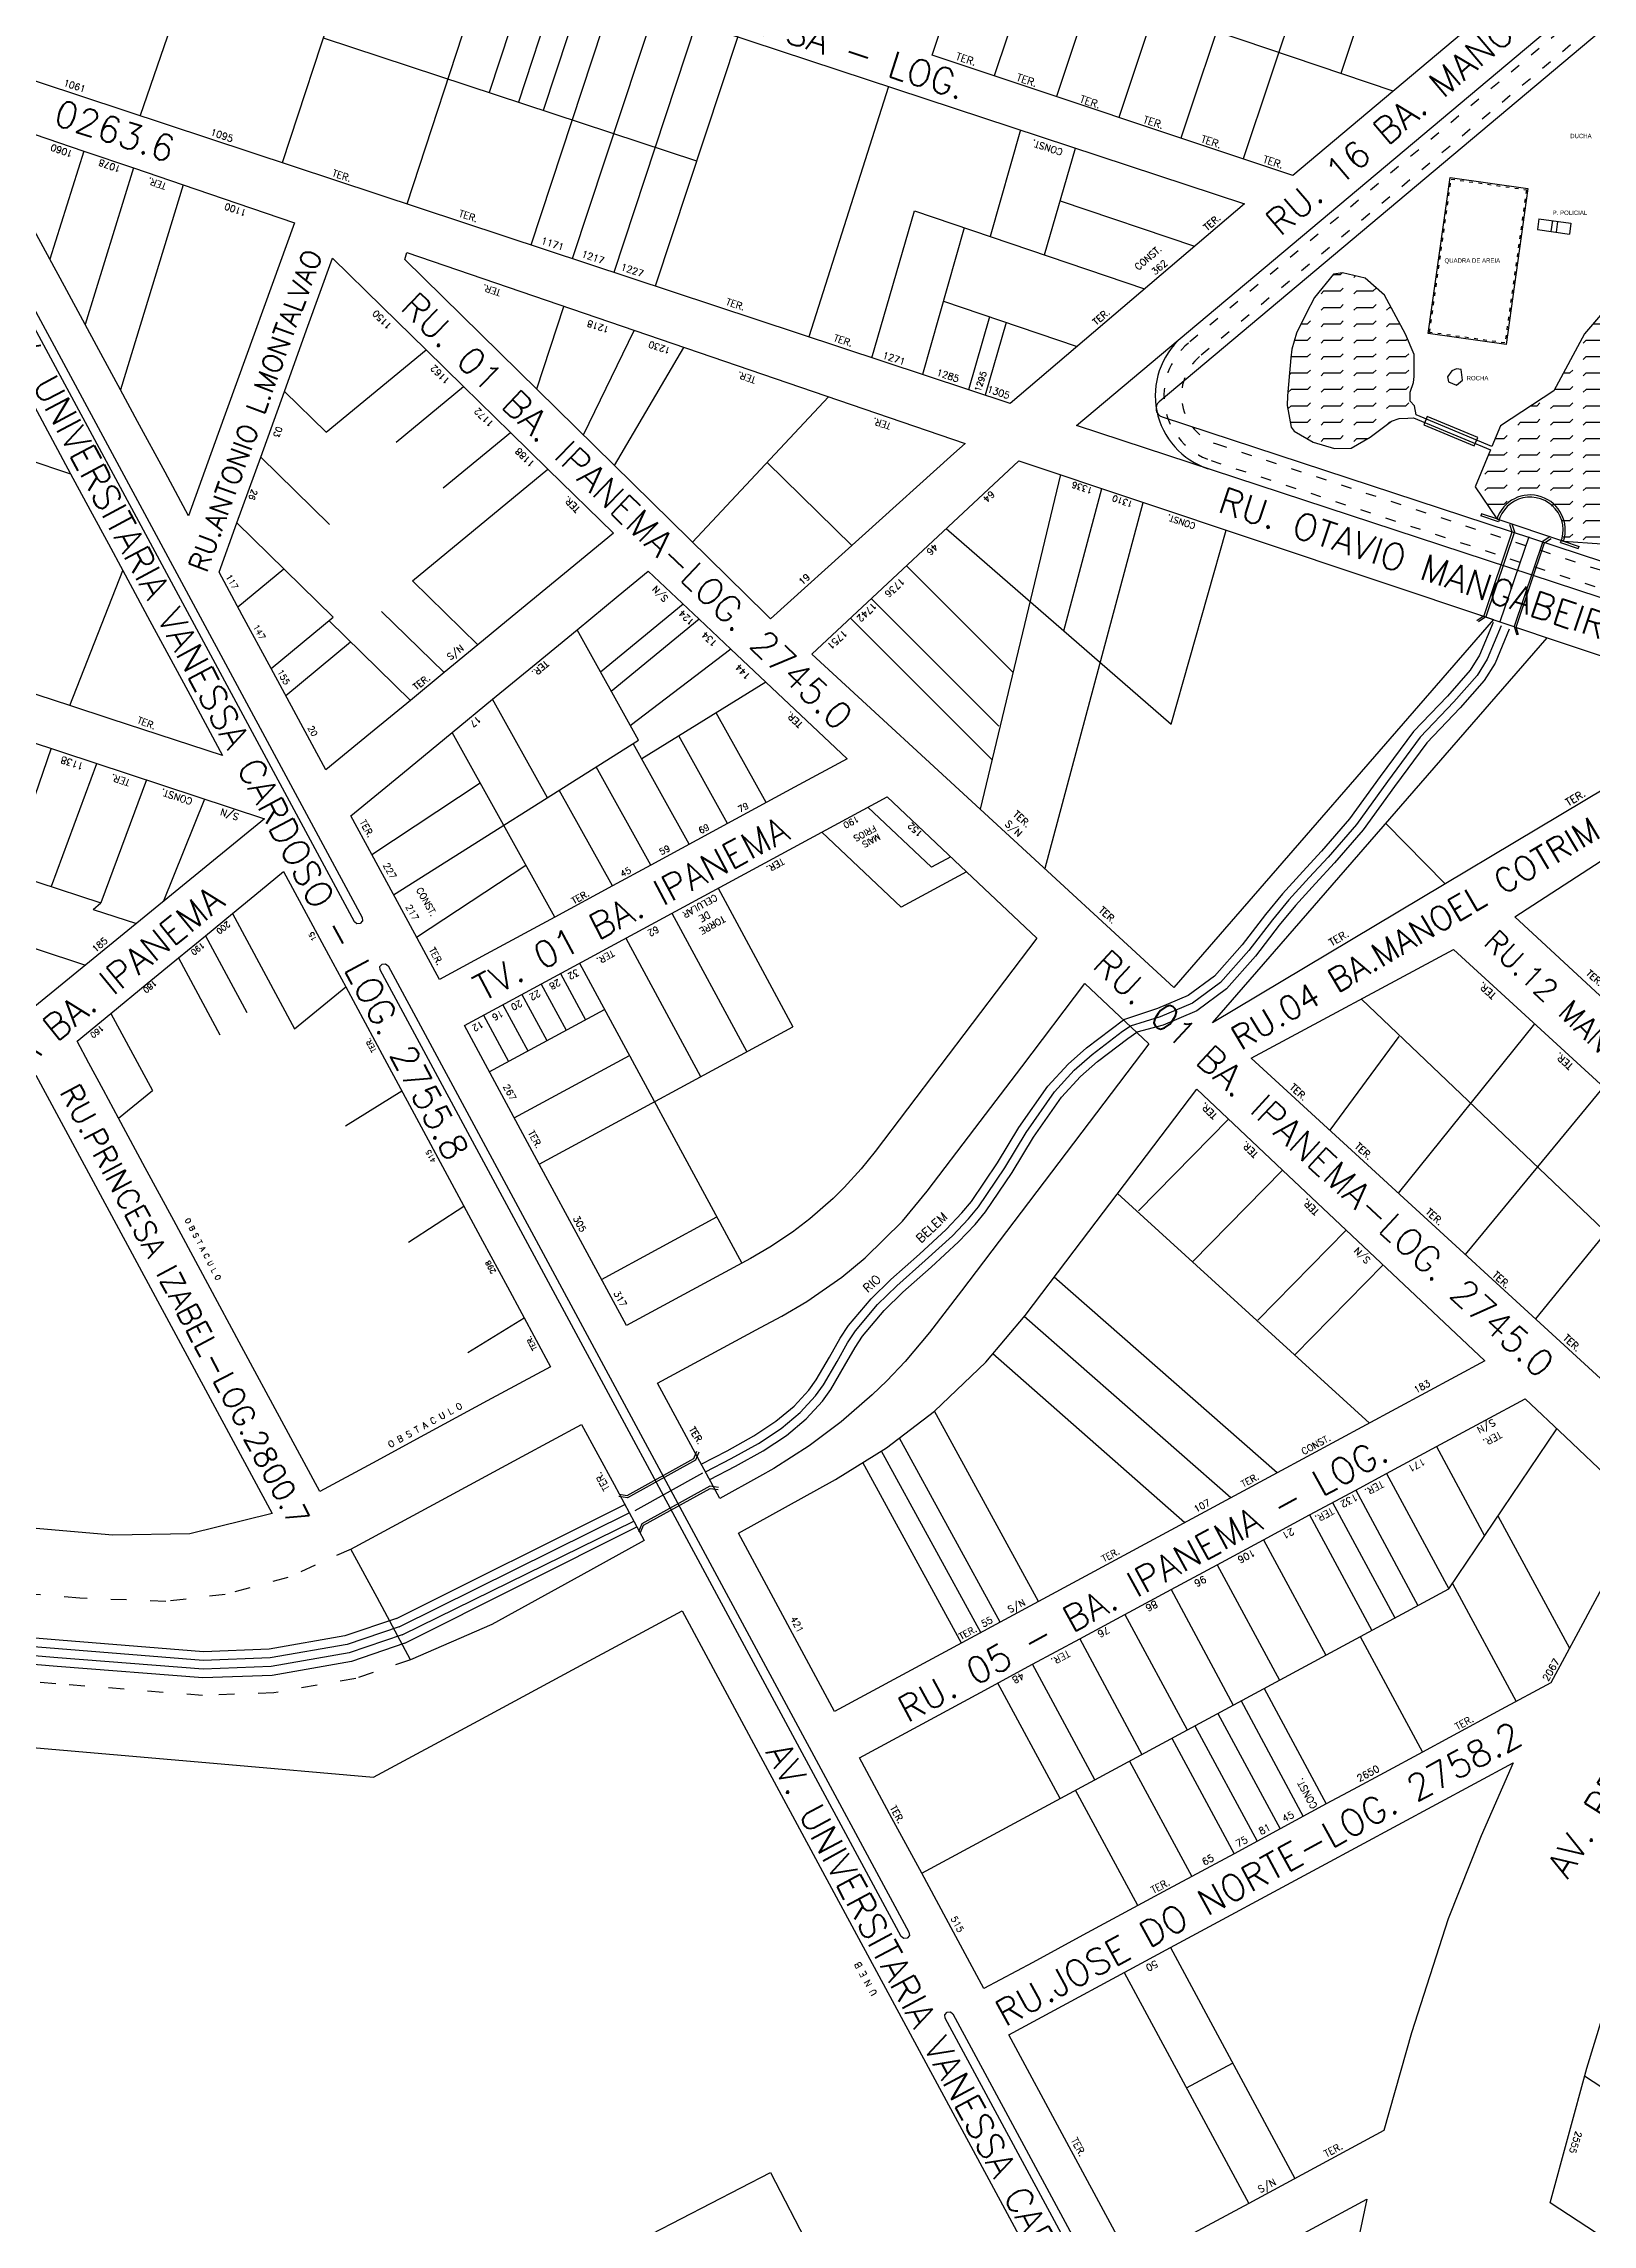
# Model space of a CAD drawing. Extents: x 714896 to 749292, y 8417558 to 8447149.
# Drawn here: x 740782 to 741136.4, y 8425762.7 to 8426261.6 of the extents above; entities that cross this region are included whole.
import ezdxf
from ezdxf.enums import TextEntityAlignment as Align

# ---------------------------------------------------------------- set-up
doc = ezdxf.new("R2010")
doc.units = 0
doc.header["$MEASUREMENT"] = 0
doc.linetypes.add('ACAD_ISO03W100', pattern=[30, 12, -18])
for name, color, linetype in [('LOTE', 7, 'CONTINUOUS'), ('NUM-PORTA', 7, 'CONTINUOUS'), ('QUADRA', 6, 'CONTINUOUS'), ('REFERENCIA', 7, 'CONTINUOUS'), ('TEXTO', 7, 'CONTINUOUS'), ('TEXTODERUA', 3, 'CONTINUOUS')]:
    doc.layers.add(name, color=color, linetype=linetype)
doc.styles.add('ROMANS', font='ROMANS.SHX', dxfattribs={"height": 1.5})

msp = doc.modelspace()

# ---------------------------------------------------------------- hatches: boundary and pattern name
at = {"layer": 'REFERENCIA'}
h = msp.add_hatch(dxfattribs=at)
h.set_pattern_fill('FLEX', color=4, scale=15, style=0)
h.paths.add_polyline_path([(741258.17, 8426200.59), (741267.16, 8426197.61), (741270.05, 8426213.98), (741265.05, 8426213.85), (741279.59, 8426250.16), (741277.09, 8426263.66), (741235.73, 8426255.4), (741236.64, 8426250.83), (741235.59, 8426248.16), (741196.27, 8426213.31), (741182.59, 8426211.16), (741160.59, 8426210.16), (741143.33, 8426205.36), (741134.59, 8426195.16), (741127.59, 8426182.16), (741115.39, 8426174.14), (741113.44, 8426169.44), (741113.12, 8426168.67), (741109.59, 8426160.16), (741114.58, 8426152.85), (741118.36, 8426157.35), (741124.66, 8426157.94), (741129.43, 8426153.78), (741129.81, 8426147.76), (741138.59, 8426147.16), (741151.59, 8426153.16), (741178.59, 8426161.16), (741211.59, 8426174.16), (741234.23, 8426172.51)])
h = msp.add_hatch(dxfattribs=at)
h.set_pattern_fill('FLEX', color=4, scale=15, style=0)
h.paths.add_polyline_path([(741093.63, 8426195.13), (741088.83, 8426204.01), (741084.46, 8426207.91), (741079.26, 8426209.15), (741077.2, 8426208.84), (741072.8, 8426203.51), (741068.7, 8426195.34), (741068.2, 8426193.6), (741067.65, 8426191.67), (741067.42, 8426189.71), (741066.67, 8426181.03), (741066.59, 8426178.83), (741067.52, 8426173.83), (741068.22, 8426172.95), (741072.54, 8426170.43), (741077.41, 8426168.97), (741081.2, 8426169.03), (741085.6, 8426171.55), (741088.33, 8426173.65), (741090.47, 8426175.21), (741092.18, 8426175.86), (741095.46, 8426176), (741096.1, 8426176.64), (741095.68, 8426178.71), (741094.75, 8426179.78), (741094.75, 8426181.84), (741095.49, 8426184.03), (741095.66, 8426185.42), (741095.63, 8426190.44)])

# ---------------------------------------------------------------- linework, layer by layer
at = {"layer": 'LOTE', "color": 7}
for p, q in [((740823.69, 8426301.9, 509.94), (740804.17, 8426245.12, 515.88)), ((741015.94, 8426303.21, 515.06), (740999.57, 8426254.2, 515.06)), ((741030.16, 8426298.43, 515.06), (741013.8, 8426249.45, 515.06)), ((740855.41, 8426291.4), (740836.63, 8426234.28, 528.37)), ((741044.38, 8426293.65, 515.06), (741028.03, 8426244.7, 515.06)), ((741058.6, 8426288.88, 515.06), (741042.26, 8426239.95, 515.06)), ((740883.9, 8426282, 516.37), (740865.12, 8426224.89, 528.37)), ((741090.83, 8426250.7, 515.06), (740993.58, 8426283.61, 515.06)), ((741072.82, 8426284.1, 515.06), (741056.49, 8426235.2, 515.06)), ((740893.39, 8426278.86), (740884.02, 8426250.36, 5.99)), ((740900.04, 8426276.67), (740890.67, 8426248.17, 5.99)), ((741087.04, 8426279.33, 515.06), (741078.84, 8426254.76, 515.06)), ((740912.39, 8426272.6), (740893.51, 8426215.51, 528.37)), ((740905.74, 8426274.79), (740896.37, 8426246.29, 5.99)), ((740921.88, 8426269.46), (740903, 8426212.37, 528.37)), ((740931.38, 8426266.33), (740912.5, 8426209.24, 528.37)), ((740940.87, 8426263.19), (740921.99, 8426206.1, 528.37)), ((740975.39, 8426251.8, 516.37), (740957.13, 8426194.5, 528.37)), ((741005.54, 8426241.85, 516.37), (740998.66, 8426217.45, 518.58)), ((741011.07, 8426213.25, 518.18), (741018.17, 8426237.69, 516.37)), ((741014.66, 8426225.63, 5.92), (741045.37, 8426215.21)), ((740971.56, 8426189.73, 528.37), (740981.31, 8426223.34, 518.92)), ((740981.31, 8426223.34, 10.15), (741033.95, 8426205.49)), ((740992.7, 8426219.47, 518.74), (740983.13, 8426185.91, 528.37)), ((740987.91, 8426202.67, 521.17), (741018.33, 8426192.35, 515.3)), ((740998.46, 8426199.09, -4.78), (740993.7, 8426182.42)), ((741002.25, 8426197.81, -4.77), (740997.5, 8426181.16)), ((741014.7, 8426162.98), (740996.35, 8426086.48, 513.96)), ((741011.21, 8426072.95, 515.23), (741033.67, 8426156.64)), ((741015.48, 8426127.26, 0.54), (741024.18, 8426159.81)), ((740988.57, 8426150.69, 505.85), (741040.02, 8426105.89, 2.24)), ((741040.02, 8426105.89, 2.24), (741052.63, 8426150.29)), ((740979.46, 8426142.1, 505.81), (741003.85, 8426117.76, 511.59)), ((740971.4, 8426134.62, 505.81), (741000.61, 8426105.47, 512.73)), ((740966.63, 8426130.13), (740999.02, 8426097.81, 7.67)), ((740783.78, 8426100.42, 523.63), (740765.08, 8426046.08, 524.07)), ((740794.18, 8426096.85, 523.63), (740783.74, 8426068.76, 523.81)), ((740805.61, 8426093.2, 523.63), (740795.14, 8426065.02, 523.81)), ((740818.89, 8426088.76, 523.63), (740809.38, 8426065.28)), ((741089.17, 8426083.2), (741102.7, 8426069.36)), ((741083.59, 8426043.03, 520.45), (741154.69, 8425975.17, 519.95)), ((741123.16, 8426037.39, 518.41), (741092.01, 8425998.64, 520.68)), ((741092.15, 8426034.48, 520.07), (741076.32, 8426013.01, 520.68)), ((741138.94, 8426022.94, 518.41), (741107.33, 8425984.61, 520.68)), ((741154.74, 8426008.46, 518.41), (741123.39, 8425969.9, 520.68))]:
    msp.add_line(p, q, dxfattribs=at)
at = {"layer": 'LOTE', "color": 7, "linetype": 'CONTINUOUS'}
for p, q in [((741124.19, 8426221.52, 513.36), (741123.84, 8426219.04, 513.36)), ((741124.19, 8426221.52, 513.36), (741131.51, 8426220.49, 513.36)), ((741127.26, 8426221.08, 513.36), (741126.91, 8426218.61, 513.36)), ((741128.44, 8426220.92, 513.36), (741128.1, 8426218.44, 513.36)), ((741131.51, 8426220.49, 513.36), (741131.17, 8426218.01, 513.36)), ((741123.84, 8426219.04, 513.36), (741131.17, 8426218.01, 513.36)), ((741111.02, 8426154.03, 513.34), (741110.86, 8426153.56, 513.34)), ((741114.91, 8426152.21, 513.29), (741110.86, 8426153.56, 513.34)), ((741115.05, 8426152.69, 513.29), (741111.02, 8426154.03, 513.34)), ((741129.16, 8426147.45, 513.29), (741133.2, 8426146.1, 513.32)), ((741129.81, 8426147.76, 513.29), (741133.36, 8426146.57, 513.32)), ((741133.2, 8426146.1, 513.32), (741133.36, 8426146.57, 513.32))]:
    msp.add_line(p, q, dxfattribs=at)
at = {"layer": 'LOTE', "color": 7, "linetype": 'ACAD_ISO03W100', "ltscale": 0.2}
for points in [[(741142.62, 8426275.9), (741043.98, 8426193.07, 0.587874), (741049.16, 8426166.21), (741253.86, 8426098.98, 0.325914), (741276.29, 8426106.23), (741349.14, 8426204.11, 0.176747), (741351.57, 8426211.31, -0.357671), (741377.38, 8426245.6, 0.219882), (741383.1, 8426249.45), (741396.43, 8426268.14)], [(741145.2, 8426272.84), (741046.55, 8426190.01, 0.587874), (741050.41, 8426170.01), (741255.11, 8426102.78, 0.326306), (741273.06, 8426108.6), (741345.98, 8426206.56, 0.178188), (741347.57, 8426211.18, -0.358816), (741376.62, 8426249.53, 0.235599), (741379.75, 8426251.63)]]:
    msp.add_lwpolyline(points, format="xyb", dxfattribs=at)
at = {"layer": 'LOTE', "color": 7, "linetype": 'CONTINUOUS'}
for points in [[(741146.49, 8426271.31), (741037.3, 8426179.63, 0.587874), (741037.96, 8426176.2), (741228.83, 8426113.51, 0.291942), (741239.26, 8426116.19, -0.291938), (741248.64, 8426118.59), (741268.75, 8426111.98, 0.326306), (741274.36, 8426113.8), (741289.12, 8426134.2), (741328.37, 8426186.72), (741344.38, 8426207.76, 0.153936), (741345.57, 8426211.17, -0.358452), (741376.27, 8426251.51, 0.255942), (741378.05, 8426252.69), (741391.55, 8426271.62)], [(741042.42, 8426194.37, 0.581179), (741048.54, 8426164.31)]]:
    msp.add_lwpolyline(points, format="xyb", dxfattribs=at)
at = {"layer": 'LOTE', "color": 7, "flags": 128}
for points, elevation in [([(740846.04, 8426262.9), (740931.41, 8426234.73)], 5.99), ([(741039.87, 8425826.04), (741068.34, 8425773.22)], 516.99), ([(741029.3, 8425820.34), (741057.78, 8425767.53)], 516.99), ([(741043.54, 8425793.94), (741054.1, 8425799.63)], 516.99)]:
    msp.add_lwpolyline(points, dxfattribs=dict(at, elevation=elevation))
at = {"layer": 'LOTE', "color": 7}
for points, elevation in [([(740853.14, 8426060.7), (740750.72, 8426250.66), (740750.64, 8426251.41), (740751.16, 8426252.03), (740751.91, 8426252.09), (740758.46, 8426249.91), (740761.57, 8426246.91), (740763.04, 8426241.44), (740764.45, 8426231.34), (740768.51, 8426221.88), (740854.9, 8426061.65), (740854.98, 8426060.89), (740854.5, 8426060.3), (740853.73, 8426060.22), (740853.14, 8426060.7)], 521.89), ([(740978.28, 8425828.6), (740859.08, 8426049.67), (740859.01, 8426050.44), (740859.5, 8426051.03), (740860.28, 8426051.1), (740860.85, 8426050.61), (740980.04, 8425829.55), (740980.13, 8425828.79), (740979.63, 8425828.19), (740978.87, 8425828.12), (740978.28, 8425828.6)], 517.33), ([(741064.44, 8425668.8), (740988.35, 8425809.93), (740988.26, 8425810.68), (740988.76, 8425811.28), (740989.52, 8425811.36), (740990.11, 8425810.88), (741066.2, 8425669.75), (741066.28, 8425668.98), (741065.79, 8425668.39), (741065.03, 8425668.32), (741064.44, 8425668.8)], 514.2), ([(740978.36, 8425748.82), (740913.06, 8425713.45), (740908.01, 8425722.77), (740937.21, 8425738.71), (740934.06, 8425745.02), (740916.71, 8425736.03), (740907.66, 8425753.53), (740948.33, 8425774.58), (740957.25, 8425757.35), (740941.3, 8425749.09), (740944.58, 8425742.53), (740973.31, 8425758.15), (740978.36, 8425748.82)], 526.64)]:
    msp.add_lwpolyline(points, close=True, dxfattribs=dict(at, elevation=elevation))
at = {"layer": 'LOTE', "color": 7, "linetype": 'CONTINUOUS', "flags": 128}
for points, elevation in [([(740791.26, 8426237), (740783.44, 8426212.29)], 525.08), ([(740802.62, 8426233.14), (740791.53, 8426197.34)], 525.08), ([(740813.98, 8426229.28), (740799.62, 8426182.39)], 525.08), ([(740751.82, 8426079.23), (740795.14, 8426065.02)], 523.81), ([(740769.23, 8426058.15), (740791.66, 8426050.79)], 523.81), ([(741103.55, 8425908.09), (741128.28, 8425944.72)], 511.7), ([(741100.76, 8425940.67), (741111.76, 8425920.25)], 511.7), ([(741089.32, 8425934.5), (741103.55, 8425908.09)], 511.7), ([(741076.99, 8425927.85), (741091.23, 8425901.45)], 511.7), ([(741082.27, 8425930.7), (741096.51, 8425904.29)], 511.7), ([(741071.71, 8425925.01), (741085.95, 8425898.6)], 511.7), ([(741114.82, 8425924.79), (741131.15, 8425894.5)], 511.7), ([(741061.15, 8425919.31), (741075.39, 8425892.9)], 511.7), ([(741050.59, 8425913.62), (741064.82, 8425887.21)], 511.7), ([(740982.96, 8425843.07), (741103.55, 8425908.09)], 511.7), ([(741040.02, 8425907.92), (741054.26, 8425881.51)], 511.7), ([(741104.39, 8425909.33), (741118.95, 8425882.31)], 511.7), ([(741029.46, 8425902.23), (741043.7, 8425875.82)], 511.7), ([(741019.11, 8425896.64), (741033.35, 8425870.24)], 511.7), ([(741083.31, 8425897.18), (741097.55, 8425870.77)], 511.7), ([(741014.65, 8425860.16), (741000.41, 8425886.56)], 511.7), ([(741022.57, 8425864.43), (741008.34, 8425890.84)], 511.7), ([(741056.02, 8425882.46), (741070.26, 8425856.06)], 511.7), ([(741061.3, 8425885.31), (741075.54, 8425858.9)], 511.7), ([(741045.46, 8425876.77), (741059.7, 8425850.36)], 511.7), ([(741050.74, 8425879.62), (741064.98, 8425853.21)], 511.7), ([(741040.18, 8425873.92), (741054.42, 8425847.51)], 511.7), ([(741030.5, 8425868.7), (741044.73, 8425842.29)], 511.7), ([(741032.41, 8425835.65), (741018.17, 8425862.06)], 511.7), ([(741174.5, 8425770.52), (741134.65, 8425796.6)], 525.73)]:
    msp.add_lwpolyline(points, dxfattribs=dict(at, elevation=elevation))
at = {"layer": 'LOTE', "color": 7}
msp.add_lwpolyline([(741103.84, 8426230.92), (741121.67, 8426228.42), (741116.66, 8426192.77), (741098.84, 8426195.27)], close=True, dxfattribs=at)
at = {"layer": 'LOTE', "color": 7, "linetype": 'ACAD_ISO03W100', "ltscale": 0.07}
msp.add_lwpolyline([(741104.1, 8426230.58), (741121.33, 8426228.16), (741116.41, 8426193.11), (741099.18, 8426195.53)], close=True, dxfattribs=at)
at = {"layer": 'LOTE', "color": 7, "elevation": 521.96}
for points in [[(740894.87, 8426182.59), (740901.1, 8426201.48)], [(740905.57, 8426172.08), (740917.19, 8426195.98)], [(740912.7, 8426165.07), (740928.54, 8426192.1)], [(740930.54, 8426147.55), (740961.66, 8426180.77)], [(740966.95, 8426146.75), (740947.59, 8426165.75)]]:
    msp.add_lwpolyline(points, dxfattribs=at)
at = {"layer": 'LOTE', "color": 7, "linetype": 'CONTINUOUS', "flags": 128}
for points in [[(740846.68, 8426172.69), (740869.58, 8426191.52)], [(740846.68, 8426172.69), (740837.14, 8426182.03)], [(740862.71, 8426170.42), (740878.15, 8426183.13)], [(740758.13, 8426173.2), (740788.23, 8426163.18)], [(740873.43, 8426159.93), (740888.87, 8426172.64)], [(740847.42, 8426151.6), (740831.71, 8426166.98)], [(740866.42, 8426138.72), (740897.45, 8426164.24)], [(740848.33, 8426130.35), (740826.28, 8426151.93)], [(740788.01, 8426110.18), (740800.17, 8426141.03)], [(740826.49, 8426132.72), (740837.04, 8426141.4)], [(740881.4, 8426124.05), (740866.42, 8426138.72)], [(740873.68, 8426117.7), (740859.39, 8426131.69)], [(740928.39, 8426133.32), (740909.49, 8426117.78)], [(740834.1, 8426118.65), (740848.33, 8426130.35)], [(740865.96, 8426111.34), (740847.36, 8426129.55)], [(740918.15, 8426102.21), (740904.1, 8426127.48)], [(740932.02, 8426129.89), (740911.94, 8426113.37)], [(740837.44, 8426112.49), (740852.29, 8426124.72)], [(740939.3, 8426123.03), (740916.29, 8426105.55)], [(740897.32, 8426089.06), (740884.79, 8426111.59)], [(740947.3, 8426115.48), (740918.91, 8426097.97)], [(740947.36, 8426087.95), (740935.94, 8426108.48)], [(740862.13, 8426066.85), (740918.15, 8426102.21)], [(740898.98, 8426061.78), (740875.53, 8426103.97)], [(740929.77, 8426078.43), (740916.96, 8426101.46)], [(740938.56, 8426083.19), (740927.42, 8426103.22)], [(740920.97, 8426073.67), (740908.5, 8426096.11)], [(740857.12, 8426076.12), (740881.92, 8426092.47)], [(740912.18, 8426068.91), (740900.03, 8426090.77)], [(740985.2, 8426073.18), (740970.66, 8426086.91)], [(740978.29, 8426064.04), (740960.1, 8426081.2)], [(740867.36, 8426057.18), (740892.37, 8426073.67)], [(740993.24, 8426072.13), (740978.29, 8426064.04)], [(740989.6, 8426075.56), (740985.2, 8426073.18)], [(740936.36, 8426068.35), (740953.49, 8426036.69)], [(740825.24, 8426062.6), (740839.47, 8426036.19)], [(740925.8, 8426062.64), (740942.93, 8426030.98)], [(740819.06, 8426057.52), (740828.55, 8426039.91)], [(740915.25, 8426056.93), (740932.38, 8426025.27)], [(740812.88, 8426052.43), (740822.37, 8426034.83)], [(740904.69, 8426051.22), (740941.81, 8425982.62)], [(740839.47, 8426036.19), (740851.17, 8426045.81)], [(740895.9, 8426046.46), (740901.61, 8426035.91)], [(740900.3, 8426048.84), (740906.01, 8426038.29)], [(740887.1, 8426041.71), (740892.81, 8426031.15)], [(740891.5, 8426044.09), (740897.21, 8426033.53)], [(740797.44, 8426039.73), (740806.93, 8426022.12)], [(740882.7, 8426039.33), (740888.41, 8426028.77)], [(740884.02, 8426026.39), (740910.4, 8426040.67)], [(740895.44, 8426005.28), (740953.49, 8426036.69)], [(740889.73, 8426015.84), (740916.11, 8426030.11)], [(740799.2, 8426015.77), (740806.93, 8426022.12)], [(740851.15, 8426014.01), (740863.98, 8426022.05)], [(741032.56, 8425994.56), (741053.18, 8426015.57)], [(741044.93, 8425982.9), (741065.55, 8426003.9)], [(741085.4, 8425946.02), (741027.78, 8425998.54)], [(740865.51, 8425987.4), (740878.22, 8425995.64)], [(740909.71, 8425978.9), (740936.1, 8425993.17)], [(741059.86, 8425969.57), (741080.1, 8425990.18)], [(741068.3, 8425961.61), (741088.53, 8425982.22)], [(741064.28, 8425934.63), (741013.27, 8425979.42)], [(740879.09, 8425962.17), (740891.98, 8425970.12)], [(741053.71, 8425928.93), (741006.44, 8425970.44)], [(741043.15, 8425923.24), (740999.2, 8425961.83)], [(741009.7, 8425905.21), (740985.88, 8425948.75)], [(741000.9, 8425900.46), (740977.85, 8425942.59)], [(740992.1, 8425895.71), (740969.51, 8425937)], [(740996.5, 8425898.09), (740973.77, 8425939.63)]]:
    msp.add_lwpolyline(points, dxfattribs=at)
at = {"layer": 'LOTE', "color": 7, "linetype": 'CONTINUOUS', "elevation": 513.29}
msp.add_lwpolyline([(741097.86, 8426174.4), (741109.4, 8426169.6), (741110.17, 8426171.45), (741098.63, 8426176.25)], close=True, dxfattribs=at)
at = {"layer": 'LOTE', "color": 7, "flags": 128}
for points in [[(740793.37, 8426063.54), (740795.14, 8426065.02)], [(740793.37, 8426063.54), (740803.28, 8426060.29)]]:
    msp.add_lwpolyline(points, dxfattribs=at)
at = {"layer": 'LOTE', "color": 7, "linetype": 'ACAD_ISO03W100', "ltscale": 0.3}
for points in [[(740852.38, 8425917.18), (740837.94, 8425910.72), (740823.58, 8425906.83), (740810, 8425905.2), (740790.31, 8425905.98), (740760.78, 8425908.38)], [(740866, 8425891.88), (740853.47, 8425887.62), (740834.74, 8425884.33), (740818.4, 8425883.72), (740784.81, 8425886.38), (740760.74, 8425888.37)]]:
    msp.add_lwpolyline(points, dxfattribs=at)
at = {"layer": 'LOTE', "color": 7, "linetype": 'CONTINUOUS'}
for radius, start, end in [(8.03, 341.5359, 161.5359), (7.53, 337.7271, 165.3447)]:
    msp.add_arc((741122.19, 8426150.3, 513.29), radius, start, end, dxfattribs=at)
at = {"layer": 'LOTE', "color": 7}
for p in [(741114.82, 8426152.77, 513.32), (741129.57, 8426147.84, 513.32)]:
    msp.add_point(p, dxfattribs=at)
at = {"layer": 'QUADRA'}
msp.add_lwpolyline([(741268.5, 8426092.07), (741018.4, 8426174.21), (741155.52, 8426289.34), (741178.87, 8426308.95), (741200.93, 8426327.46), (741285.38, 8426385.31), (741332.78, 8426417.78), (741437.03, 8426481.23), (741469.98, 8426501.29), (741476.85, 8426492.1), (741468.7, 8426439.18), (741464.87, 8426419.92), (741456.63, 8426386.5), (741442.14, 8426345.6), (741429.71, 8426319.91), (741423.16, 8426306.38), (741405.55, 8426277.47), (741386.92, 8426251.35), (741376.21, 8426236.83), (741341.92, 8426191.32), (741306.44, 8426144.01), (741268.5, 8426092.07)], close=True, dxfattribs=at)
at = {"layer": 'QUADRA', "color": 6, "linetype": 'CONTINUOUS'}
for points in [[(740494.71, 8426410.44), (740695.58, 8426344.15), (740883.9, 8426282), (741056.79, 8426224.94), (741003.2, 8426179.28), (740771.58, 8426255.78), (740475.6, 8426353.53), (740494.71, 8426410.44)], [(740846.65, 8426095.46), (740839.86, 8426108.01), (740834.1, 8426118.65), (740827.51, 8426130.84), (740822.21, 8426140.64), (740826.28, 8426151.93), (740831.71, 8426166.98), (740837.14, 8426182.03), (740842.23, 8426196.14), (740848.14, 8426212.51), (740859.51, 8426201.38), (740869.58, 8426191.52), (740878.15, 8426183.13), (740888.87, 8426172.64), (740897.45, 8426164.24), (740912.43, 8426149.57), (740901.21, 8426140.35), (740889.28, 8426130.53), (740881.4, 8426124.05), (740873.68, 8426117.7), (740865.96, 8426111.34), (740856.83, 8426103.84), (740846.65, 8426095.46)], [(740822.96, 8426098.76), (740797.53, 8426107.07), (740788.01, 8426110.18), (740769.95, 8426116.08), (740764.24, 8426117.94), (740756.64, 8426120.42), (740746.13, 8426123.85), (740739.53, 8426126.01), (740743.93, 8426137.17), (740748.33, 8426148.33), (740751.82, 8426157.19), (740755.32, 8426166.07), (740758.13, 8426173.2), (740762.54, 8426184.38), (740768.56, 8426199.65), (740779.93, 8426178.58), (740788.23, 8426163.18), (740792.72, 8426154.85), (740796.87, 8426147.15), (740800.17, 8426141.03), (740806.38, 8426129.51), (740815.01, 8426113.51), (740822.96, 8426098.76)], [(740549.99, 8426115.12), (740568.81, 8426171.23), (740832.6, 8426084.27), (740780.05, 8426041.3), (740549.99, 8426115.12)], [(740872.6, 8426047.5), (740864.43, 8426062.6), (740857.12, 8426076.12), (740852.36, 8426084.91), (740864.18, 8426094.63), (740875.53, 8426103.97), (740884.79, 8426111.59), (740894.74, 8426119.78), (740904.1, 8426127.48), (740913.52, 8426135.23), (740920.38, 8426140.87), (740932.02, 8426129.89), (740939.3, 8426123.03), (740947.3, 8426115.48), (740965.87, 8426097.96), (740953.84, 8426091.46), (740938.56, 8426083.19), (740920.97, 8426073.67), (740912.18, 8426068.91), (740898.98, 8426061.78), (740883.32, 8426053.31), (740872.6, 8426047.5)], [(741049.48, 8426037.6), (741126.05, 8426125.66), (741171.58, 8426110.46), (741049.48, 8426037.6)], [(740915.42, 8425968.34), (740895.44, 8426005.28), (740878.31, 8426036.95), (740960.1, 8426081.2), (740972.42, 8426087.86), (740975.06, 8426089.29), (740993.24, 8426072.13), (741009.33, 8426056.95), (740972.28, 8426008.12), (740969.09, 8426004.15), (740965.25, 8425999.94), (740962.68, 8425997.4), (740957.35, 8425992.72), (740953.37, 8425989.69), (740948.19, 8425986.24), (740943.8, 8425983.7), (740936.04, 8425979.5), (740915.42, 8425968.34)], [(740789.71, 8426033.37), (740797.44, 8426039.73), (740805.76, 8426046.58), (740812.88, 8426052.43), (740819.06, 8426057.52), (740825.24, 8426062.6), (740831.67, 8426067.89), (740836.93, 8426072.22), (740841.57, 8426063.62), (740847.22, 8426053.14), (740851.17, 8426045.81), (740860.03, 8426029.37), (740866.83, 8426016.77), (740882.49, 8425987.72), (740888.15, 8425977.22), (740898.02, 8425958.93), (740883.55, 8425951.1), (740869.21, 8425943.34), (740857.28, 8425936.89), (740845.25, 8425930.38), (740836.56, 8425946.49), (740827.35, 8425963.57), (740819.62, 8425977.9), (740811.81, 8425992.39), (740805.31, 8426004.45), (740799.2, 8426015.77), (740795.75, 8426022.18), (740792.41, 8426028.37), (740789.71, 8426033.37)], [(740905.14, 8425945.73), (740912.57, 8425931.96), (740919.46, 8425919.18), (740905, 8425911.19), (740884.63, 8425899.92), (740866, 8425891.88), (740858.34, 8425906.12), (740852.36, 8425917.17), (740866.59, 8425924.87), (740891.51, 8425938.35), (740905.14, 8425945.73)]]:
    msp.add_lwpolyline(points, close=True, dxfattribs=at)
at = {"layer": 'QUADRA', "color": 6}
for points, elevation in [([(741114.1, 8426270.24), (741067.85, 8426231.41), (740985.34, 8426258.94), (741001.72, 8426307.98), (741114.1, 8426270.24)], 515.06), ([(740864.72, 8426212.21), (740865.12, 8426213.79), (740992.88, 8426170.09), (740990.34, 8426167.8), (740948.37, 8426130.03), (740947.25, 8426131.13), (740864.72, 8426212.21)], 521.96), ([(741031.37, 8425753.29), (741015.64, 8425782.48), (741002.9, 8425806.1), (741039.87, 8425826.04), (741074.46, 8425844.69), (741118.32, 8425868.34), (741110.98, 8425851.6), (741103.4, 8425832.62), (741095.05, 8425806.55), (741088.67, 8425784.18), (741057.78, 8425767.53), (741031.37, 8425753.29)], 516.99), ([(741067.8, 8425685.73), (741052.39, 8425714.31), (741037.07, 8425742.73), (741059.93, 8425755.05), (741084.82, 8425768.48), (741075.6, 8425725.05), (741067.8, 8425685.73)], 508.09)]:
    msp.add_lwpolyline(points, close=True, dxfattribs=dict(at, elevation=elevation))
at = {"layer": 'QUADRA', "color": 6, "linetype": 'CONTINUOUS', "elevation": 525.08}
msp.add_lwpolyline([(740779.89, 8426240.86), (740791.26, 8426237), (740802.62, 8426233.14), (740813.98, 8426229.28), (740826.27, 8426225.1), (740839.46, 8426220.62), (740834.34, 8426206.46), (740828.34, 8426189.88), (740822.01, 8426172.37), (740815.21, 8426153.57), (740809.83, 8426163.52), (740803.55, 8426175.12), (740799.62, 8426182.39), (740794.13, 8426192.54), (740791.53, 8426197.34), (740786.79, 8426206.11), (740783.44, 8426212.29), (740778.88, 8426220.72), (740775.35, 8426227.24), (740777.82, 8426234.64), (740779.89, 8426240.86)], close=True, dxfattribs=at)
at = {"layer": 'QUADRA', "color": 6}
for points in [[(741005.22, 8426166.15), (741113.79, 8426129.84), (741040.63, 8426045.7), (740957.85, 8426121.94), (741005.22, 8426166.15)], [(741267.3, 8426078.51), (741199.45, 8425987.08), (741118.65, 8426061.85), (741186.15, 8426105.61), (741267.3, 8426078.51)], [(741104.66, 8426054.32), (741191.05, 8425975.19), (741162.18, 8425934.37), (741058.32, 8426029.5), (741104.66, 8426054.32)], [(740936.77, 8425928.76), (740922.54, 8425955.14), (740946.05, 8425967.86), (740950.94, 8425970.51), (740956.64, 8425973.83), (740964.65, 8425979.38), (740970.06, 8425983.82), (740978.56, 8425992.21), (740984.23, 8425999.05), (740995.13, 8426013.42), (741005.84, 8426027.53), (741020.31, 8426046.59), (741034.94, 8426032.79), (740992.07, 8425976.29), (740984.77, 8425966.72), (740979.18, 8425960.14), (740974.95, 8425955.7), (740971.6, 8425952.46), (740964.5, 8425946.31), (740957.21, 8425940.84), (740949.12, 8425935.65), (740945.87, 8425933.79), (740936.77, 8425928.76)], [(740780.27, 8426025.6), (740834.31, 8425925.36), (740815.48, 8425920.72), (740797.88, 8425920.38), (740767.05, 8425923.04), (740753.65, 8425923.26), (740723.6, 8425978.99), (740780.27, 8426025.6)], [(740963.03, 8425880.04), (740941.04, 8425920.83), (740963.24, 8425933.11), (740974.92, 8425940.35), (740985.88, 8425948.75), (740997.62, 8425959.96), (741006.63, 8425970.67), (741017.86, 8425985.46), (741045.91, 8426022.43), (741065.55, 8426003.9), (741111.81, 8425960.26), (741064.28, 8425934.63), (741009.7, 8425905.21), (740963.03, 8425880.04)]]:
    msp.add_lwpolyline(points, close=True, dxfattribs=at)
at = {"layer": 'QUADRA', "color": 6, "linetype": 'CONTINUOUS'}
for points, elevation in [([(741141.35, 8425913.4), (741133.13, 8425898.16), (741126.88, 8425886.58), (741115.54, 8425880.47), (741103.69, 8425874.08), (741097.55, 8425870.77), (741088.75, 8425866.03), (741081.68, 8425862.21), (741075.54, 8425858.9), (741064.98, 8425853.21), (741054.42, 8425847.51), (741044.73, 8425842.29), (741038.18, 8425838.76), (741032.41, 8425835.65), (741019.8, 8425828.85), (741008.35, 8425822.67), (740997.2, 8425816.67), (740997.2, 8425816.67), (740990.25, 8425829.56), (740982.96, 8425843.07), (740976.16, 8425855.68), (740968.73, 8425869.48), (740982.14, 8425876.71), (740996.39, 8425884.4), (741008.34, 8425890.84), (741019.11, 8425896.64), (741029.46, 8425902.23), (741040.02, 8425907.92), (741050.59, 8425913.62), (741061.15, 8425919.31), (741071.71, 8425925.01), (741082.27, 8425930.7), (741089.32, 8425934.5), (741100.76, 8425940.67), (741111.93, 8425946.69), (741121, 8425951.58), (741130.26, 8425942.85), (741140.87, 8425932.84)], 511.7), ([(740753.96, 8425873.99), (740786.62, 8425871.17), (740822.64, 8425868.06), (740857.56, 8425865.04), (740881.51, 8425877.95), (740905.88, 8425891.09), (740928.15, 8425903.09), (740946.1, 8425869.79), (740963.41, 8425837.69), (740980.32, 8425806.33), (740998.3, 8425772.97), (741013.01, 8425745.69), (740981.78, 8425728.87), (740943.33, 8425708.15), (740898.73, 8425684.11), (740851.58, 8425658.71), (740797.91, 8425629.79), (740797.91, 8425629.79), (740775.74, 8425617.84)], 518.87)]:
    msp.add_lwpolyline(points, dxfattribs=dict(at, elevation=elevation))
at = {"layer": 'QUADRA', "linetype": 'CONTINUOUS', "elevation": 525.73}
msp.add_lwpolyline([(741126.74, 8425767.66), (741135.16, 8425798.47), (741138.66, 8425809.9), (741146.89, 8425832.02), (741159.18, 8425861.47), (741169.93, 8425882.81), (741198.01, 8425864.44), (741224.56, 8425847.06), (741233.76, 8425841.04), (741263.89, 8425821.32), (741273.09, 8425815.3), (741314.93, 8425787.92), (741324.97, 8425781.35), (741344.21, 8425768.75), (741363.46, 8425756.16), (741373.18, 8425749.79), (741423.52, 8425716.85), (741433.56, 8425710.28), (741483.76, 8425677.42), (741467.34, 8425652.32), (741454.33, 8425632.44), (741418.06, 8425577.01)], close=True, dxfattribs=at)
at = {"layer": 'REFERENCIA', "linetype": 'CONTINUOUS'}
for points, elevation in [([(741143.33, 8426205.36), (741134.59, 8426195.16), (741127.59, 8426182.16), (741115.39, 8426174.14), (741113.44, 8426169.44), (741096.1, 8426176.64), (741095.68, 8426178.71), (741094.75, 8426179.78), (741094.75, 8426181.84), (741095.49, 8426184.03), (741095.66, 8426185.42), (741095.63, 8426190.44), (741093.63, 8426195.13), (741088.83, 8426204.01), (741084.46, 8426207.91), (741079.26, 8426209.15), (741077.2, 8426208.84), (741072.8, 8426203.51), (741070.9, 8426199.88), (741068.7, 8426195.34), (741067.65, 8426191.67), (741067.42, 8426189.71), (741066.67, 8426181.03), (741066.59, 8426178.83), (741067.52, 8426173.83), (741068.22, 8426172.95), (741072.54, 8426170.43), (741077.41, 8426168.97), (741081.2, 8426169.03), (741085.6, 8426171.55), (741088.33, 8426173.65), (741090.47, 8426175.21), (741092.18, 8426175.86), (741094.18, 8426175.93), (741095.46, 8426176), (741113.12, 8426168.67), (741109.59, 8426160.16), (741114.58, 8426152.85), (741129.81, 8426147.76), (741138.59, 8426147.16)], 513.29), ([(741106.4, 8426187.06), (741105.36, 8426187.22), (741104.22, 8426186.76), (741103.23, 8426185.32), (741103.46, 8426184.18), (741105.36, 8426183.43), (741106.73, 8426184.56), (741106.58, 8426185.85), (741106.4, 8426187.06)], 514.47)]:
    msp.add_lwpolyline(points, dxfattribs=dict(at, elevation=elevation))
at = {"layer": 'REFERENCIA'}
for points, elevation in [([(741109.97, 8426129.63), (741111.63, 8426130.74), (741118.1, 8426149.87), (741117.52, 8426151.6)], 513.42), ([(741117.99, 8426151.76), (741118.63, 8426149.87), (741112.05, 8426130.42), (741110.39, 8426129.3)], 513.42), ([(741121.85, 8426148.78), (741115.27, 8426129.32)], 513.6), ([(741126.73, 8426148.8), (741125.07, 8426147.69), (741118.49, 8426128.23), (741119.13, 8426126.33)], 513.42), ([(741119.55, 8426126.33), (741118.96, 8426128.07), (741125.49, 8426147.37), (741127.01, 8426148.39)], 513.42), ([(740932, 8425939.39), (740931.2, 8425937.56), (740915.64, 8425928.96), (740913.66, 8425929.25)], 513.42), ([(740913.74, 8425929.75), (740915.55, 8425929.48), (740930.81, 8425937.91), (740931.54, 8425939.59)], 513.42), ([(740932.84, 8425934.58), (740917.29, 8425925.98)], 513.6), ([(740936.46, 8425931.31), (740934.49, 8425931.61), (740918.93, 8425923.01), (740918.13, 8425921.17)], 513.42), ([(740918.59, 8425920.97), (740919.32, 8425922.65), (740934.58, 8425931.09), (740936.39, 8425930.82)], 513.42)]:
    msp.add_lwpolyline(points, dxfattribs=dict(at, elevation=elevation))
msp.add_lwpolyline([(741110.71, 8426130.87), (741126.05, 8426125.66)], dxfattribs=at)
at = {"layer": 'REFERENCIA', "color": 4, "flags": 128}
for points in [[(741113.71, 8426129.16), (741110.59, 8426121.66), (741108.47, 8426118.25), (741103.25, 8426112.34), (741095.45, 8426104.22), (741087.88, 8426093.96), (741080.86, 8426084.22), (741074.46, 8426076.84), (741070.13, 8426072.19), (741065.48, 8426067.06), (741061.65, 8426062.4), (741056.29, 8426055.4), (741049.96, 8426048.29), (741043.9, 8426043.8), (741036.88, 8426040.87), (741029.15, 8426038.25)], [(741115.55, 8426128.39), (741112.37, 8426120.75), (741110.08, 8426117.06), (741104.72, 8426110.98), (741096.98, 8426102.92), (741089.5, 8426092.78), (741082.43, 8426082.98), (741075.95, 8426075.5), (741071.6, 8426070.83), (741067, 8426065.75), (741063.21, 8426061.16), (741057.83, 8426054.13), (741051.31, 8426046.81), (741044.9, 8426042.05), (741037.53, 8426038.97), (741030.65, 8426036.84)], [(741117.4, 8426127.63), (741114.16, 8426119.83), (741111.69, 8426115.86), (741106.19, 8426109.63), (741098.52, 8426101.63), (741091.11, 8426091.61), (741084, 8426081.74), (741077.44, 8426074.16), (741073.07, 8426069.48), (741068.51, 8426064.45), (741064.78, 8426059.91), (741059.37, 8426052.85), (741052.67, 8426045.33), (741045.89, 8426040.3), (741038.19, 8426037.08), (741032.15, 8426035.42)], [(740932.53, 8425936.66), (740938.46, 8425939.68), (740944.58, 8425943.09), (740949.61, 8425946.43), (740953.76, 8425949.86), (740957.14, 8425953.55), (740958.81, 8425955.89), (740961.85, 8425961.13), (740964.31, 8425965.44), (740966.23, 8425968.33), (740971.41, 8425974.48), (740975.93, 8425978.88), (740982.44, 8425984.67), (740988.57, 8425990.31), (740992.17, 8425994.09), (740994.34, 8425996.72), (741000.3, 8426005.52), (741005.22, 8426013.62), (741011.79, 8426023.08), (741016.48, 8426028.16), (741020.66, 8426031.85), (741029.15, 8426038.25)], [(740933.46, 8425934.9), (740939.4, 8425937.91), (740945.62, 8425941.38), (740950.81, 8425944.82), (740955.14, 8425948.41), (740958.69, 8425952.29), (740960.49, 8425954.8), (740963.59, 8425960.13), (740966.01, 8425964.39), (740967.84, 8425967.13), (740972.87, 8425973.12), (740977.3, 8425977.42), (740983.78, 8425983.19), (740989.97, 8425988.88), (740993.67, 8425992.77), (740995.94, 8425995.52), (741001.99, 8426004.44), (741006.89, 8426012.53), (741013.36, 8426021.83), (741017.88, 8426026.73), (741021.93, 8426030.31), (741028.94, 8426035.65), (741030.65, 8426036.84)], [(740934.45, 8425933.15), (740940.34, 8425936.15), (740946.66, 8425939.67), (740952, 8425943.21), (740956.52, 8425946.96), (740960.25, 8425951.02), (740962.17, 8425953.72), (740965.32, 8425959.14), (740967.72, 8425963.34), (740969.44, 8425965.93), (740974.34, 8425971.75), (740978.66, 8425975.95), (740985.13, 8425981.71), (740991.38, 8425987.45), (740995.17, 8425991.44), (740997.55, 8425994.32), (741003.67, 8426003.36), (741008.57, 8426011.44), (741014.92, 8426020.57), (741019.28, 8426025.29), (741023.2, 8426028.76), (741030.12, 8426034.03), (741032.15, 8426035.42)]]:
    msp.add_lwpolyline(points, dxfattribs=at)
at = {"layer": 'REFERENCIA', "color": 4}
for points in [[(740862.78, 8425901.35), (740915.01, 8425927.43)], [(740863.43, 8425899.45), (740916.06, 8425925.49)], [(740864.07, 8425897.56), (740917.09, 8425923.59)], [(740864.71, 8425895.67), (740917.77, 8425922.32)], [(740862.78, 8425901.35), (740850.98, 8425897.33), (740833.68, 8425894.3), (740818.61, 8425893.73), (740785.62, 8425896.35), (740760.82, 8425898.4)], [(740864.07, 8425897.56), (740851.98, 8425893.45), (740834.11, 8425890.31), (740818.53, 8425889.73), (740785.29, 8425892.36), (740760.79, 8425894.39)], [(740863.43, 8425899.45), (740851.48, 8425895.39), (740833.9, 8425892.31), (740818.57, 8425891.73), (740785.45, 8425894.35), (740760.8, 8425896.4)], [(740864.71, 8425895.67), (740852.47, 8425891.5), (740834.32, 8425888.32), (740818.49, 8425887.73), (740785.13, 8425890.37), (740760.77, 8425892.38)]]:
    msp.add_lwpolyline(points, dxfattribs=at)

# ---------------------------------------------------------------- texts
at = {"layer": 'NUM-PORTA', "color": 7, "style": 'ROMANS'}
for s, height, rotation, p in [('1061', 1.498, 341.7185, (740786.45, 8426252.01)), ('1095', 1.553, 341.6247, (740820.07, 8426240.7)), ('1060', 1.507, 161.0316, (740788.86, 8426236.96)), ('1078', 1.508, 160.9945, (740799.84, 8426233.5)), ('1100', 1.507, 160.8559, (740828.61, 8426223.45)), ('1150', 1.509, 135.4389, (740861.86, 8426197.14)), ('1271', 1.558, 341.6967, (740973.83, 8426189.66)), ('1162', 1.514, 135.4727, (740875.15, 8426184.59)), ('1285', 1.553, 341.663, (740986.18, 8426185.75)), ('1295', 1.4, 71.663, (740996.35, 8426181.8, -0.61)), ('1305', 1.553, 341.663, (740997.76, 8426181.93)), ('1172', 1.514, 135.4439, (740885.16, 8426174.78)), ('03', 1.414, 249.8498, (740835.39, 8426174.13)), ('1188', 1.514, 135.3816, (740894.53, 8426165.61)), ('1336', 1.413, 161.3412, (741022.19, 8426159.9)), ('26', 1.412, 249.8467, (740829.71, 8426159.76)), ('64', 1.528, 223.343, (740998.78, 8426159.41)), ('1310', 1.413, 161.3412, (741031.45, 8426156.8)), ('46', 1.528, 223.343, (740985.82, 8426147.32)), ('117', 1.412, 299.6018, (740823.65, 8426139.68)), ('19', 1.5, 42.0965, (740955.65, 8426137.64)), ('1736', 1.536, 223.1702, (740978.19, 8426139.5)), ('1742', 1.539, 223.0174, (740971.8, 8426133.88)), ('147', 1.412, 299.6018, (740829.86, 8426128.2)), ('1751', 1.539, 223.0174, (740965.05, 8426127.59)), ('S/N', 1.509, 37.8571, (740875.07, 8426120.45)), ('155', 1.412, 299.6018, (740835.43, 8426117.9)), ('20', 1.412, 299.6018, (740842.4, 8426105.04)), ('1138', 1.561, 161.6831, (740791.35, 8426096.89)), ('S/N', 1.561, 161.6831, (740826.88, 8426085.32)), ('79', 1.443, 27.2826, (740941.36, 8426085.65)), ('69', 1.443, 27.2826, (740932.36, 8426080.77)), ('59', 1.443, 27.2826, (740923.38, 8426075.92)), ('45', 1.443, 27.2826, (740914.45, 8426070.88)), ('200', 1.318, 218.7055, (740824.09, 8426060.91)), ('190', 1.322, 218.7056, (740818.24, 8426056.09)), ('15', 1.205, 118.2415, (740844.63, 8426056.71)), ('180', 1.321, 218.6701, (740807.29, 8426047.44)), ('160', 1.313, 218.465, (740795.2, 8426037.13)), ('415', 1.205, 118.2153, (740871.9, 8426005.96)), ('S/N', 1.517, 135.0281, (741085.76, 8425983.42)), ('298', 1.205, 118.2153, (740885.56, 8425980.62)), ('183', 1.517, 28.2782, (741096.07, 8425952.79)), ('107', 1.517, 28.2782, (741045.73, 8425925.51)), ('132', 1.592, 208.2668, (741082.18, 8425929.94)), ('21', 1.592, 208.2668, (741067.64, 8425922.11)), ('106', 1.592, 208.2823, (741058.67, 8425917.2)), ('96', 1.592, 208.2823, (741047.52, 8425911.19)), ('421', 1.517, 298.2782, (740952.84, 8425901.34)), ('55', 1.517, 28.2782, (740997.09, 8425899.28)), ('S/N', 1.517, 28.2782, (741003.16, 8425902.55)), ('86', 1.592, 208.2823, (741036.4, 8425905.51)), ('76', 1.592, 208.2823, (741025.42, 8425899.59)), ('48', 1.592, 208.2823, (741005.86, 8425889.05)), ('2650', 1.59, 27.9225, (741083.07, 8425863.91)), ('45', 1.59, 27.9225, (741065.94, 8425854.67)), ('75', 1.59, 27.9225, (741055.33, 8425848.95)), ('81', 1.59, 27.9225, (741060.59, 8425851.79)), ('65', 1.59, 27.9225, (741047.62, 8425844.79)), ('2555', 1.5, 252.3629, (741132.63, 8425784.15, 525.73))]:
    msp.add_text(s, height=height, rotation=rotation, dxfattribs=at).set_placement(p)
at = {"layer": 'NUM-PORTA', "style": 'ROMANS'}
for s, height, rotation, p in [('1171', 1.558, 341.6955, (740895.72, 8426215.87, -528.37)), ('1217', 1.558, 341.6955, (740904.97, 8426212.82, -528.37)), ('1227', 1.558, 341.6955, (740913.95, 8426209.85)), ('362', 1.528, 40.6929, (741036.36, 8426208.54)), ('1218', 1.5, 161.681, (740911.59, 8426196.75)), ('1230', 1.5, 161.681, (740925.63, 8426191.95)), ('S/N', 1.5, 133.7937, (740925.08, 8426134.75)), ('124', 1.5, 135.9718, (740931.04, 8426129.45)), ('134', 1.5, 135.9718, (740936.27, 8426124.53)), ('144', 1.5, 133.7937, (740943.91, 8426116.98)), ('17', 1.5, 220, (740881.36, 8426107.88)), ('190', 1.443, 208.4332, (740968.09, 8426085.01)), ('152', 1.443, 137.2658, (740983.3, 8426081.03)), ('S/N', 1.573, 317.9998, (741001.86, 8426082.9)), ('227', 1.5, 299.3474, (740859.67, 8426073.63)), ('217', 1.5, 299.3474, (740864.8, 8426064.15)), ('185', 1.517, 40, (740793.89, 8426053.61, -524.07)), ('62', 1.5, 209.1817, (740922.33, 8426059.83)), ('28', 1.5, 208.7086, (740899.81, 8426047.63)), ('32', 1.5, 208.7086, (740904.07, 8426049.94)), ('20', 1.5, 208.7086, (740891.04, 8426042.89)), ('22', 1.5, 208.7086, (740895.25, 8426045.17)), ('12', 1.5, 208.7086, (740882.18, 8426038.09)), ('16', 1.5, 208.7086, (740886.74, 8426040.56)), ('267', 1.5, 298.7086, (740887.12, 8426023.01)), ('305', 1.5, 298.7086, (740903.12, 8425992.91)), ('317', 1.5, 298.7086, (740912.39, 8425975.77)), ('S/N', 1.591, 208.3244, (741113.69, 8425947.04)), ('171', 1.591, 208.3244, (741097.64, 8425938.06)), ('2067', 1.59, 59.8947, (741126.27, 8425886.82)), ('515', 1.515, 298.5782, (740989.52, 8425832.74)), ('50', 1.594, 208.5393, (741036.47, 8425823.21)), ('S/N', 1.586, 28.0332, (741060.4, 8425769.86))]:
    msp.add_text(s, height=height, rotation=rotation, dxfattribs=at).set_placement(p)
at = {"layer": 'TEXTO', "style": 'ROMANS'}
for s, height, rotation, p in [('TER.', 1.669, 341.6587, (740990.62, 8426257.97, 515.06)), ('TER.', 1.684, 341.711, (741004.51, 8426253.16, 515.06)), ('TER.', 1.685, 341.7139, (741019.01, 8426248.19, 515.06)), ('TER.', 1.684, 341.7011, (741033.48, 8426243.52, 515.06)), ('TER.', 1.684, 341.6837, (741046.7, 8426239.08, 515.06)), ('CONST.', 1.528, 161.6976, (741015.38, 8426237.38)), ('TER.', 1.675, 341.5621, (741060.89, 8426234.44, 515.06)), ('TER.', 1.508, 160.9831, (740810.23, 8426229.58)), ('TER.', 1.558, 341.6889, (740847.94, 8426231.33)), ('TER.', 1.558, 341.6955, (740876.91, 8426222.08)), ('TER.', 1.528, 40.6929, (741048.24, 8426218.67)), ('CONST.', 1.528, 40.6929, (741032.51, 8426209.63)), ('TER.', 1.5, 161.681, (740886.79, 8426205.23)), ('TER.', 1.558, 341.6955, (740938.03, 8426201.9)), ('TER.', 1.528, 40.6929, (741022.89, 8426197.07)), ('TER.', 1.56, 341.7065, (740962.68, 8426193.61)), ('TER.', 1.5, 161.681, (740945.13, 8426185.27)), ('TER.', 1.5, 161.681, (740976.05, 8426174.7)), ('TER.', 1.509, 134.9447, (740904.95, 8426155.22)), ('CONST.', 1.413, 161.3895, (741045.75, 8426151.8)), ('TER.', 1.509, 37.8571, (740867.3, 8426113.57)), ('TER.', 1.5, 220, (740896.81, 8426120.58)), ('TER.', 1.535, 339.1097, (740803.31, 8426106.22)), ('TER.', 1.5, 135.9718, (740955.87, 8426106)), ('TER.', 1.56, 161.6105, (740801.95, 8426093.17)), ('CONST.', 1.56, 161.6105, (740816.24, 8426088.86)), ('TER.', 1.573, 317.9998, (741003.71, 8426085.1)), ('TER.', 1.705, 30.8252, (741130.89, 8426087.08)), ('TER.', 1.5, 299.3474, (740854.32, 8426083.52)), ('FRIOS', 1.443, 208.4332, (740972.04, 8426082.86)), ('MAIS', 1.443, 208.4332, (740972.96, 8426080.9)), ('TER.', 1.5, 209.1817, (740950.96, 8426075.32)), ('CONST.', 1.5, 299.3474, (740867.24, 8426068.02)), ('TER.', 1.5, 28.4664, (740903.35, 8426064.68)), ('CELULAR', 1.5, 209.1817, (740935.67, 8426067.05)), ('DE', 1.5, 209.1817, (740934.05, 8426063.14)), ('TORRE', 1.5, 209.1817, (740937.46, 8426062.14)), ('TER.', 1.573, 317.9998, (741023.33, 8426063.13)), ('TER.', 1.705, 30.8252, (741076.76, 8426055.02)), ('TER.', 1.5, 299.3474, (740870.13, 8426054.3)), ('TER.', 1.5, 209.1817, (740912.1, 8426054.3)), ('TER.', 1.587, 137.5177, (741114.56, 8426044.06)), ('TER.', 1.494, 317.9098, (741134.88, 8426048.72)), ('TER.', 1.595, 137.5152, (741132.17, 8426027.92)), ('TER.', 1.574, 317.7078, (741067.03, 8426022.65)), ('TER.', 1.5, 298.7086, (740892.83, 8426012.45)), ('TER.', 1.584, 317.647, (741081.9, 8426009.14)), ('O B S T A C U L O', 1.198, 297.6905, (740814.31, 8425992.52)), ('RIO        BELEM', 2, 43.2453, (740970.65, 8425975.7)), ('TER.', 1.588, 317.6228, (741098.1, 8425994.15)), ('TER.', 1.59, 317.5894, (741113.41, 8425979.73)), ('TER.', 1.589, 317.6504, (741129.57, 8425965.28)), ('O B S T A C U L O', 1.4483, 28.7903, (740861.33, 8425940.34)), ('TER.', 1.5, 302, (740929.63, 8425944.59)), ('CONST.', 1.517, 28.2782, (741070.36, 8425938.73)), ('TER.', 1.591, 208.3244, (741115.14, 8425944.23)), ('TER.', 1.585, 118.9943, (740911.64, 8425931.06)), ('TER.', 1.517, 28.2782, (741056.54, 8425931.27)), ('TER.', 1.591, 208.3244, (741088.1, 8425932.91)), ('TER.', 1.591, 208.3244, (741076.7, 8425926.77)), ('TER.', 1.517, 28.2782, (741024.64, 8425914.16)), ('TER.', 1.517, 28.2782, (740991.97, 8425896.41)), ('TER.', 1.592, 208.2795, (741016.34, 8425894.15)), ('TER.', 1.59, 28.2282, (741105.51, 8425875.73)), ('CONST.', 1.59, 118.2282, (741073.57, 8425858.33)), ('TER.', 1.515, 298.5782, (740975.64, 8425858.04)), ('TER.', 1.59, 28.1931, (741035.96, 8425838.33)), ('U N E B', 1.5, 118.3578, (740972.82, 8425815.48)), ('TER.', 1.586, 298.0332, (741017.07, 8425782.03)), ('TER.', 1.586, 28.0332, (741075.52, 8425778.01))]:
    msp.add_text(s, height=height, rotation=rotation, dxfattribs=at).set_placement(p)
at = {"layer": 'TEXTO', "linetype": 'CONTINUOUS'}
msp.add_text('DUCHA', height=1, dxfattribs=at).set_placement((741133.79, 8426239.95), align=Align.CENTER)
for s, p in [('P. POLICIAL', (741127.34, 8426222.38, 515.12)), ('QUADRA DE AREIA', (741102.58, 8426211.45, 515.12)), ('ROCHA', (741107.64, 8426184.56, -0.03))]:
    msp.add_text(s, height=1, dxfattribs=at).set_placement(p)
at = {"layer": 'TEXTO', "color": 7, "style": 'ROMANS'}
for height, rotation, p in [(1.205, 118.2153, (740858.26, 8426031.26)), (1.517, 135.0281, (741050.74, 8426016.46)), (1.517, 135.0281, (741060.09, 8426007.64)), (1.517, 135.0281, (741074.02, 8425994.5)), (1.205, 118.2153, (740895.04, 8425963.04))]:
    msp.add_text('TER.', height=height, rotation=rotation, dxfattribs=at).set_placement(p)
at = {"layer": 'TEXTODERUA', "style": 'ROMANS'}
for s, height, rotation, p in [('RU. 16 BA. MANOEL COTRIM - LOG. ', 6, 40.2571, (741064.96, 8426217.32)), ('RU. 11 LOT. LEOLINA C. DE SA - LOG. ', 6, 341.7503, (740841.9, 8426298.11)), ('RU. OTAVIO MANGABEIRA - LOG. 0263.6', 6, 341.5908, (740656.37, 8426285.7)), ('RU.ANTONIO L.MONTALVAO', 4.5, 69.9799, (740819.32, 8426140.36)), ('RU. 01 BA. IPANEMA-LOG. 2745.0', 6, 315.9804, (740863.32, 8426200.93)), ('AV. UNIVERSITARIA VANESSA CARDOSO - LOG. 2755.8', 6, 298.075, (740771.85, 8426197.65)), ('RU. OTAVIO MANGABEIRA - LOG. 0263.6', 6, 341.5908, (741050.38, 8426154.6)), ('RU.04 BA.MANOEL COTRIM-LOG.', 5.5, 30.6694, (741055.95, 8426031.17)), ('TV. 01 BA. IPANEMA', 6, 27.9324, (740882.54, 8426042.37)), ('RU. A BA. IPANEMA ', 6, 39.1927, (740764.45, 8426016.32)), ('RU.12 MANOEL COTRIM-LOG.', 5, 316.6863, (741111.17, 8426055.64)), ('RU. 01 BA. IPANEMA-LOG. 2745.0', 6, 317.3526, (741021.69, 8426050.4)), ('RU.PRINCESA IZABEL-LOG.2800.7 ', 5, 298.011, (740785.57, 8426021.8)), ('AV. PREF. JOSE NEVES TEIXEIRA - LOG. 2600-4', 6, 57.872, (741130.77, 8425841.52)), ('RU. 05 - BA. IPANEMA - LOG. ', 6, 28.6329, (740979.67, 8425877.34)), ('RU.JOSE DO NORTE-LOG. 2758.2', 6, 28.643, (741001.96, 8425807.83)), ('AV. UNIVERSITARIA VANESSA CARDOSO - LOG. 2755.8', 6, 298.1953, (740947.06, 8425870.77))]:
    msp.add_text(s, height=height, rotation=rotation, dxfattribs=at).set_placement(p)

doc.saveas('drawing.dxf')
